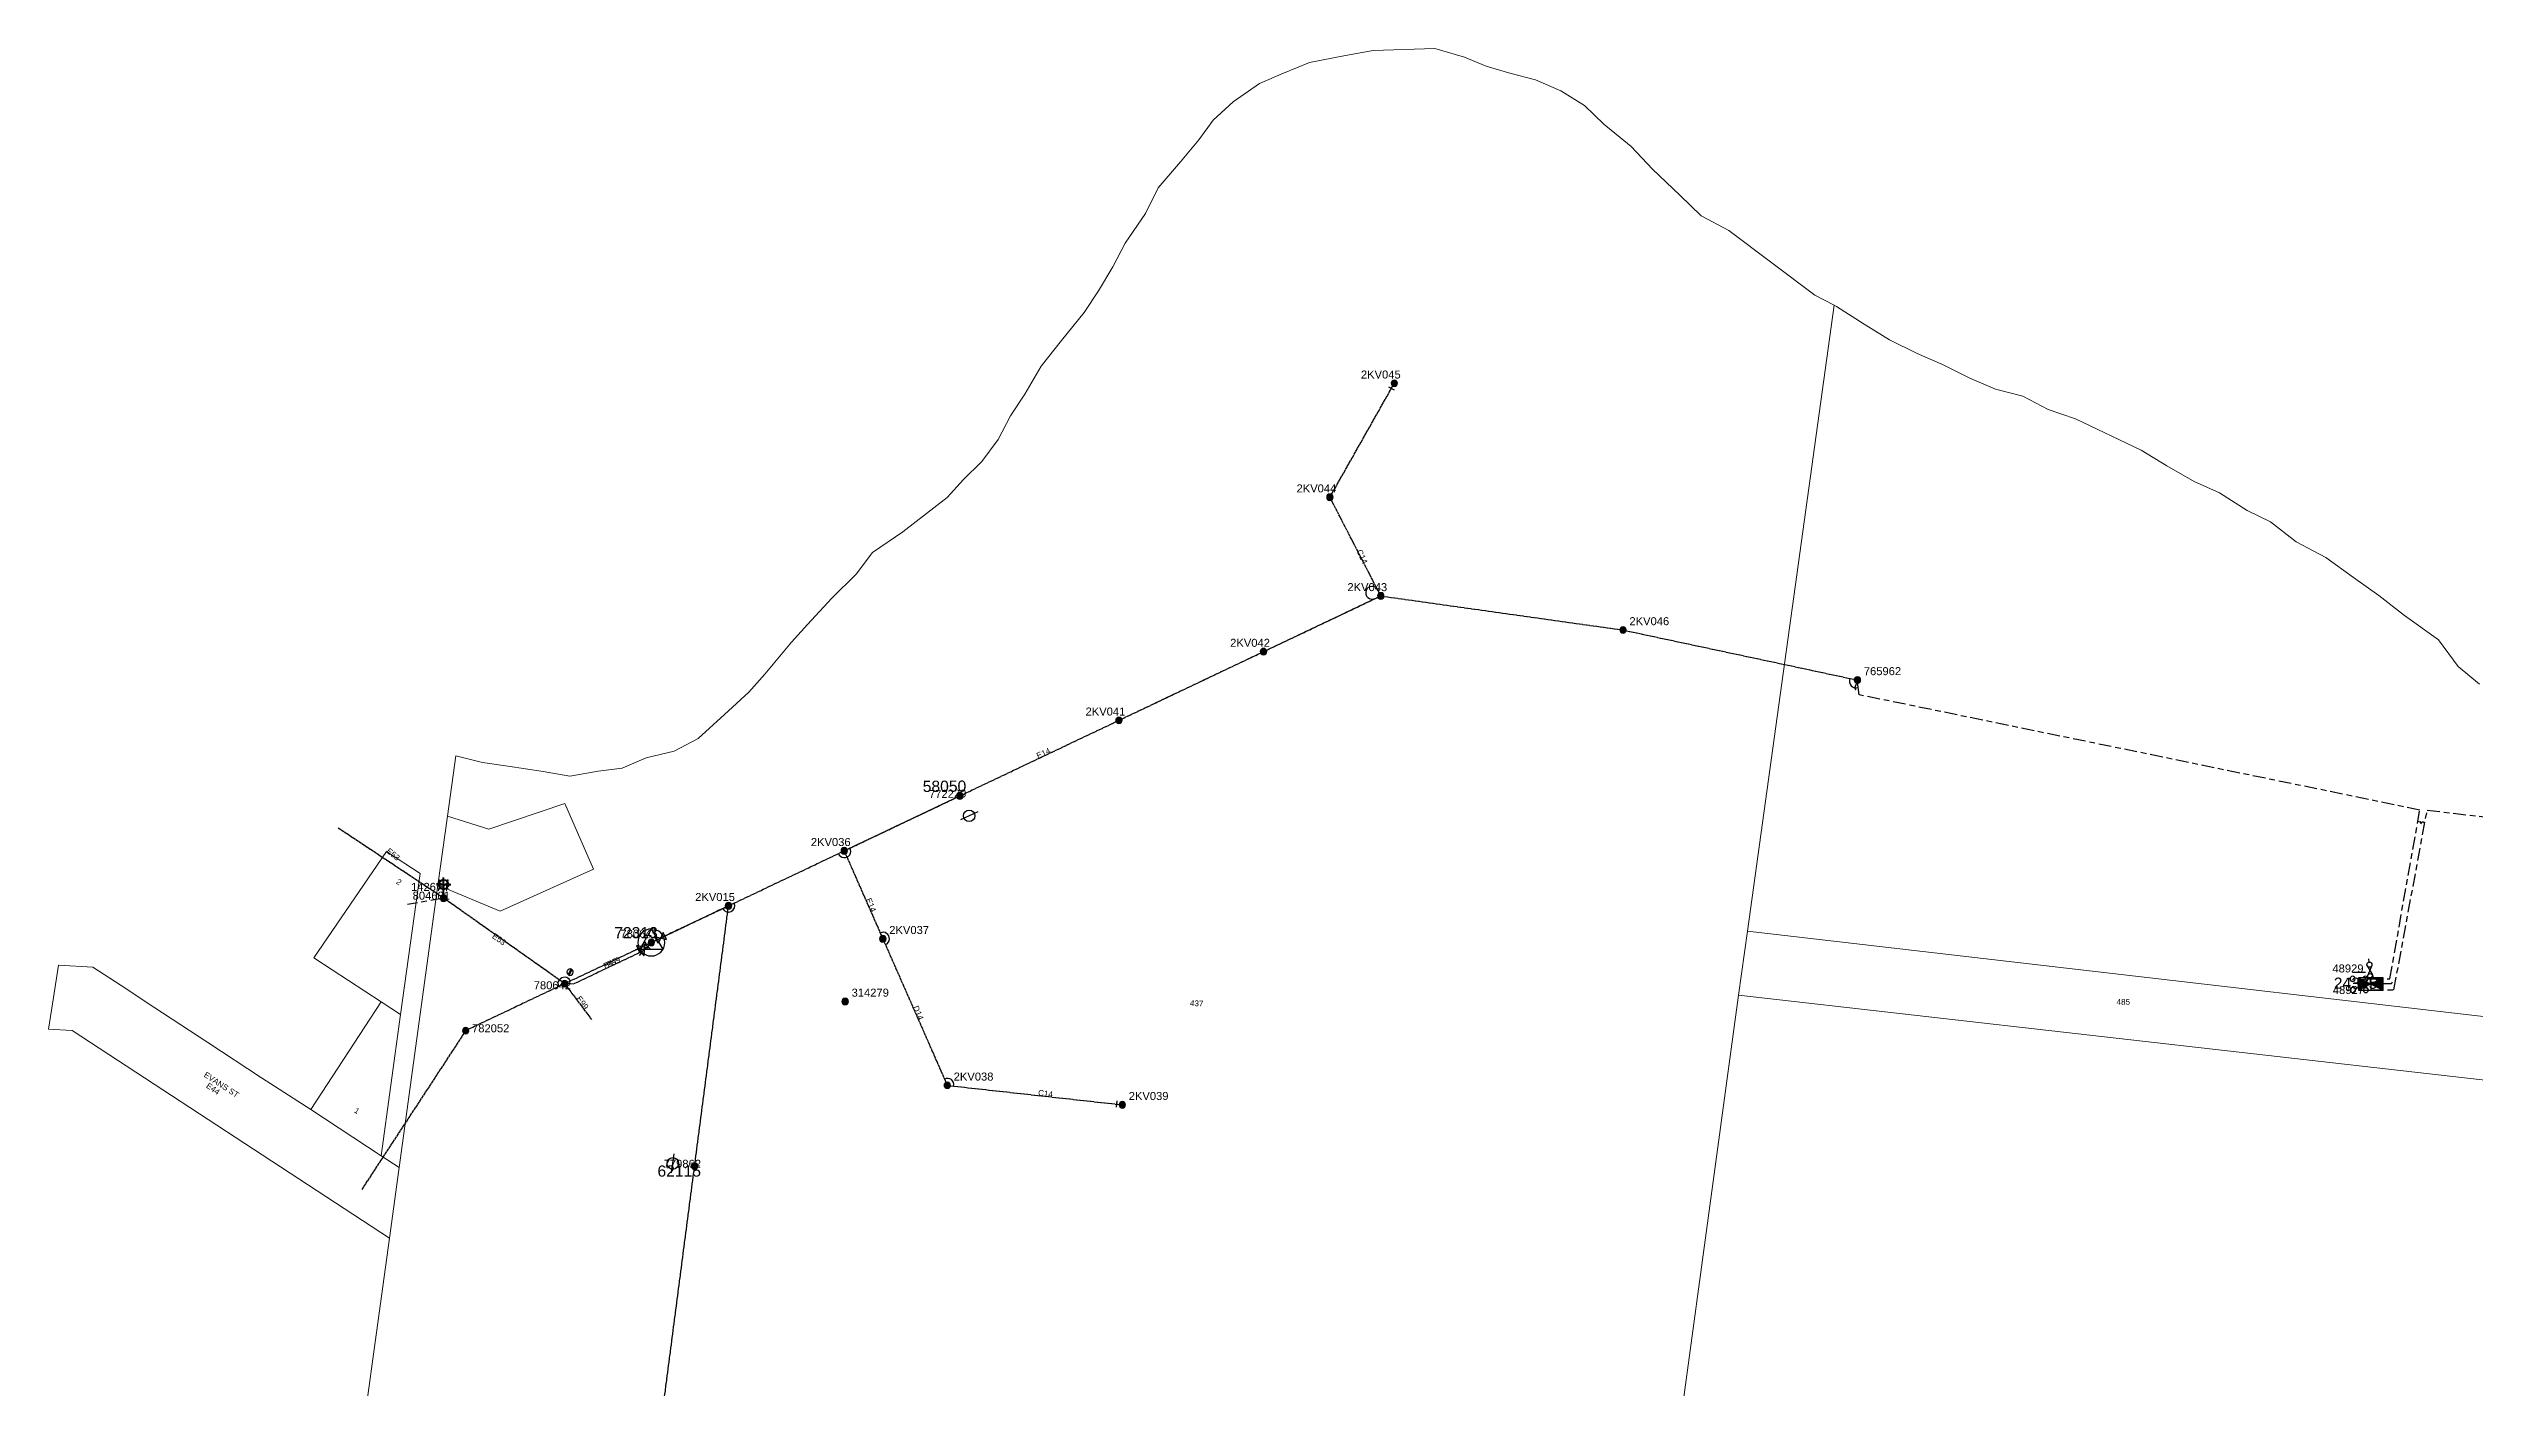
# Model space of a CAD drawing. Header units: metres. Extents: x 267914 to 271639, y 6093026 to 6094842.
# Drawn here: x 269350 to 270108, y 6094287 to 6094706 of the extents above; entities that cross this region are included whole.
import ezdxf
from ezdxf.enums import TextEntityAlignment as Align

# ---------------------------------------------------------------- set-up
doc = ezdxf.new("R2010")
doc.units = ezdxf.units.M
doc.linetypes.add('Cable Exist OH', pattern=[1, 1, 0])
doc.linetypes.add('Cable Exist UG', pattern=[8.2, 4, -1.2, 1.8, -1.2])
doc.layers.get('0').update_dxf_attribs({"color": 6})
doc.layers.add('Cadastre Land Parcels_SP_EXT', color=9, linetype='Continuous', lineweight=5)
doc.layers.add('Cadastre Roads_SP_EXT', color=9, linetype='Continuous', lineweight=5)
for name, color, linetype in [('Equip_HV_EXT', 7, 'Continuous'), ('Equip_LV_EXT', 7, 'Continuous'), ('Equip_SP_HV_EXT', 7, 'Continuous'), ('Equip_SP_LV_EXT', 7, 'Continuous'), ('Equip_SP_SL_EXT', 7, 'Continuous'), ('Mains_HV_EXT', 7, 'Continuous'), ('Mains_LV_EXT', 7, 'Continuous'), ('Sub_SP_EXT', 7, 'Continuous'), ('Sub_SP_TR_HV_LV_EXT', 7, 'Continuous'), ('SupportsOH_SP_TR_HV_LV_SL_EXT', 7, 'Continuous'), ('Trench_SP_EXT', 7, 'Continuous')]:
    doc.layers.add(name, color=color, linetype=linetype)
doc.layers.get('0').freeze()
doc.styles.add('HVSW_LABEL', font='arial.ttf')
doc.styles.add('iecARIAL', font='arial.ttf', dxfattribs={"height": 2})
doc.styles.add('POLE_LABEL', font='arial.ttf')
doc.styles.get("Standard").update_dxf_attribs({"font": 'arial.ttf'})
doc.styles.add('SWITCH_LABEL', font='arial.ttf', dxfattribs={"height": 2.5})

# ---------------------------------------------------------------- blocks, each defined once
blk = doc.blocks.new('SUB_POLE_EXT')
blk.add_wipeout([(0, 4.22), (0.42, 4.2), (0.83, 4.14), (1.21, 4.05), (1.62, 3.9), (1.99, 3.72), (2.35, 3.51), (2.68, 3.26), (2.99, 2.99), (3.28, 2.66), (3.52, 2.34), (3.76, 1.92), (3.9, 1.62), (4.04, 1.23), (4.18, 0.63), (4.22, 0), (4.18, -0.61), (4.06, -1.15), (3.9, -1.62), (3.58, -2.24), (3.22, -2.73), (2.97, -3.01), (2.68, -3.26), (2.36, -3.5), (2, -3.72), (1.64, -3.89), (1.25, -4.03), (0.82, -4.14), (0.42, -4.2), (0, -4.22), (-0.41, -4.2), (-0.8, -4.15), (-1.21, -4.05), (-1.62, -3.9), (-1.99, -3.73), (-2.35, -3.51), (-2.68, -3.26), (-2.96, -3.02), (-3.23, -2.72), (-3.51, -2.35), (-3.71, -2.01), (-3.91, -1.6), (-4.05, -1.21), (-4.16, -0.76), (-4.22, -0.14), (-4.21, 0.39), (-4.14, 0.83), (-4.03, 1.27), (-3.9, 1.63), (-3.71, 2.02), (-3.5, 2.37), (-3.28, 2.67), (-2.99, 2.99), (-2.68, 3.27), (-2.33, 3.52), (-1.98, 3.73), (-1.63, 3.9), (-1.2, 4.05), (-0.78, 4.15), (-0.4, 4.21)])
blk.add_line((2.16, 0.48), (2.16, 0.48, 0))
blk.add_lwpolyline([(-4.22, 0, 1), (4.22, 0, 1)], format="xyb", close=True)
blk.add_lwpolyline([(2.14, 0.52), (0, 4.22), (-3.66, -2.11), (3.66, -2.11)], close=True)
for tag, height, flags, p in [('STREET_CODE', 0.2, 9, (1.5, 0)), ('ASSET_NUM', 3.5, 8, (2, 2)), ('CONSTRUCTED_VOLTAGE', 0.2, 9, (1.5, -0.2)), ('OPERATING_VOLTAGE', 0.2, 9, (1.5, -0.6)), ('OPERATED_BY', 0.2, 9, (1.5, -0.8)), ('ORIENTATION', 0.2, 9, (1.5, -1.2)), ('OWNED_BY', 0.2, 9, (1.5, -1.4)), ('SECONDARY_VOLTAGE', 0.2, 9, (1.5, -1.6)), ('STATE', 0.2, 9, (1.5, -1.8)), ('SUBSTATION_TYPE', 0.2, 9, (1.5, -2)), ('STREETNAME', 0.2, 9, (1.5, -2.8)), ('SUBURB', 0.2, 9, (1.5, -3)), ('Z', 0.2, 1, (1.5, -3.4)), ('NO_PHASES', 0.2, 9, (1.5, -0.4)), ('MAINTAINED_BY', 0.2, 9, (1.5, -1)), ('USAGE', 0.2, 9, (1.5, -2.2)), ('LEGEND', 0.2, 9, (1.5, -2.4)), ('LOCATION', 0.2, 9, (1.5, -2.6)), ('NOTES', 0.2, 9, (1.5, -3.2))]:
    blk.add_attdef(tag, text='', height=height, dxfattribs=dict(flags=flags)).set_placement(p, align=Align.MIDDLE_LEFT)
blk = doc.blocks.new('SUB_PADMOUNT_EXT')
for points in [[(0, 0), (-3.84, 1.92), (-3.84, -1.92)], [(0, 0), (3.84, 1.92), (3.84, -1.92)]]:
    blk.add_hatch(color=256).paths.add_polyline_path(points)
for p, q in [((3.84, 1.92), (-3.84, -1.92)), ((-3.84, 1.92), (3.84, -1.92))]:
    blk.add_line(p, q)
blk.add_lwpolyline([(-3.84, -1.92), (3.84, -1.92), (3.84, 1.92), (-3.84, 1.92)], close=True)
for tag, height, flags, p in [('STREET_CODE', 0.2, 9, (1.5, 0)), ('ASSET_NUM', 3.5, 8, (2, 2)), ('CONSTRUCTED_VOLTAGE', 0.2, 9, (1.5, -0.2)), ('OPERATING_VOLTAGE', 0.2, 9, (1.5, -0.6)), ('ORIENTATION', 0.2, 9, (1.5, -0.8)), ('OWNED_BY', 0.2, 9, (1.5, -1)), ('OPERATED_BY', 0.2, 9, (1.5, -1.2)), ('SECONDARY_VOLTAGE', 0.2, 9, (1.5, -1.6)), ('STATE', 0.2, 9, (1.5, -1.8)), ('SUBSTATION_TYPE', 0.2, 9, (1.5, -2.2)), ('STREETNAME', 0.2, 9, (1.5, -3)), ('SUBURB', 0.2, 9, (1.5, -3.2)), ('Z', 0.2, 1, (1.5, -3.6)), ('NO_PHASES', 0.2, 9, (1.5, -0.4)), ('MAINTAINED_BY', 0.2, 9, (1.5, -1.4)), ('PARENT', 0.2, 9, (1.5, -2)), ('USAGE', 0.2, 9, (1.5, -2.4)), ('LEGEND', 0.2, 9, (1.5, -2.6)), ('LOCATION', 0.2, 9, (1.5, -2.8)), ('NOTES', 0.2, 9, (1.5, -3.4))]:
    blk.add_attdef(tag, text='', height=height, dxfattribs=dict(flags=flags)).set_placement(p, align=Align.MIDDLE_LEFT)
blk = doc.blocks.new('LV_OH_LINKS_DISTFUSE_EXT')
for p, q in [((0, 0), (0.96, 0)), ((3.84, 0), (4.8, 0))]:
    blk.add_line(p, q)
blk.add_lwpolyline([(3.84, -1.2), (3.84, 1.2), (0.96, -1.2), (0.96, 1.2)], close=True)
at = {"flags": 9}
for tag, p in [('ACTUAL_STATUS', (0, 0)), ('CONSTRUCTED_VOLTAGE', (0, -0.2)), ('OPERATING_VOLTAGE', (0, -0.6)), ('ORIENTATION', (0, -0.8)), ('OWNED_BY', (0, -1)), ('STATE', (0, -1.2)), ('SWITCH_TYPE', (0, -1.4)), ('NO_PHASES', (0, -0.4)), ('USAGE', (0, -1.6)), ('NOTES', (0, -1.8))]:
    blk.add_attdef(tag, text='', height=0.2, dxfattribs=at).set_placement(p, align=Align.MIDDLE_LEFT)
at = {"flags": 1}
blk.add_attdef('Z', (0, 0), '', height=0.2, dxfattribs=at)
blk = doc.blocks.new('LV_OH_LINKS_CLOSED_EXT')
for p, q in [((-0.17, 4.97), (-0.17, 3)), ((0.17, 4.97), (0.17, 3))]:
    blk.add_line(p, q)
blk.add_lwpolyline([(0, 2.99, 1), (0, 4.98, 1)], format="xyb", close=True)
at = {"flags": 9}
for tag, p in [('ACTUAL_STATUS', (0, 0)), ('CONSTRUCTED_VOLTAGE', (0, -0.2)), ('OPERATING_VOLTAGE', (0, -0.6)), ('ORIENTATION', (0, -0.8)), ('OWNED_BY', (0, -1)), ('STATE', (0, -1.2)), ('SWITCH_TYPE', (0, -1.4)), ('NO_PHASES', (0, -0.4)), ('USAGE', (0, -1.6)), ('NOTES', (0, -1.8))]:
    blk.add_attdef(tag, text='', height=0.2, dxfattribs=at).set_placement(p, align=Align.MIDDLE_LEFT)
at = {"flags": 1}
blk.add_attdef('Z', (0, 0), '', height=0.2, dxfattribs=at)
blk = doc.blocks.new('SL_LANTERN_EXT')
at = {"lineweight": 40}
for p, q in [((-2.25, 4.22), (2.25, 4.22)), ((-1.46, 5.68), (-1.06, 5.28)), ((-1.46, 2.76), (-1.06, 3.16)), ((0, 1.97), (0, 6.47)), ((0, 0), (0, 2.72)), ((1.46, 5.68), (1.06, 5.28)), ((1.46, 2.76), (1.06, 3.16))]:
    blk.add_line(p, q, dxfattribs=at)
blk.add_circle((0, 4.22), 1.5, dxfattribs=at)
at = {"style": 'iecARIAL', "flags": 8}
blk.add_attdef('ASSET_NUM', (1.5, 1.5), '', height=2.5, dxfattribs=at)
for tag, p, height, flags in [('OPERATING_VOLTAGE', (0.98, -1.65), 0.2, 9), ('ORIENTATION', (0.98, -1.85), 0.2, 9), ('OWNED_BY', (0.98, -2.05), 0.2, 9), ('STATE', (0.98, -2.25), 0.2, 9), ('CONSTRUCTED_VOLTAGE', (0.98, -0.65), 0.2, 9), ('CONTROL_TYPE', (0.98, -0.85), 0.2, 9), ('LANTERN_PURPOSE', (0.98, -1.05), 0.2, 9), ('LANTERN_TYPE', (0.98, -1.25), 0.2, 9), ('NO_PHASES', (0.98, -1.45), 0.2, 9), ('USAGE', (0.98, -2.45), 0.2, 9), ('CEXIST', (0.98, -2.65), 0.2, 9), ('CNEW', (0.98, -2.85), 0.2, 9), ('CNUMBER', (0.98, -3.05), 0.2, 9), ('CREMOVE', (0.98, -3.25), 0.2, 9), ('CREPLACE', (0.98, -3.45), 0.2, 9), ('LKINGHEIGHT', (0.98, -3.65), 0.2, 9), ('LBRACKET', (0.98, -3.85), 0.2, 9), ('LBRACKETVOCAB', (0.98, -4.05), 0.2, 9), ('LCATEGORY', (0.98, -4.25), 0.2, 9), ('LCHARGE1', (0.98, -4.45), 0.2, 9), ('LCHARGE1PERCENT', (0.98, -4.65), 0.2, 9), ('LCHARGE2', (0.98, -4.85), 0.2, 9), ('LCHARGE2PERCENT', (0.98, -5.05), 0.2, 9), ('LCHARGE3', (0.98, -5.25), 0.2, 9), ('LCHARGE3PERCENT', (0.98, -5.45), 0.2, 9), ('LEXIST', (0.98, -5.65), 0.2, 9), ('LLAMP', (0.98, -5.85), 0.2, 9), ('LLAMPVOCAB', (0.98, -6.05), 0.2, 9), ('LMAST', (0.98, -6.25), 0.2, 9), ('LMASTVOCAB', (0.98, -6.45), 0.2, 9), ('LNEW', (0.98, -6.65), 0.2, 9), ('LANTNUMBER', (0.98, -6.85), 0.2, 9), ('LOUTREACH', (0.98, -7.25), 0.2, 9), ('LOUTREACHVOCAB', (0.98, -7.45), 0.2, 9), ('LRATECODE', (0.98, -7.65), 0.2, 9), ('LNUMBER', (2.18, -3.25), 2.5, 8), ('STREETNAME', (0.98, -9.25), 0.2, 9), ('SUBURB', (0.98, -9.45), 0.2, 1), ('LREMOVE', (0.98, -7.85), 0.2, 9), ('LREPLACE', (0.98, -8.05), 0.2, 9), ('LTYPE', (0.98, -8.25), 0.2, 9), ('LTYPEVOCAB', (0.98, -8.45), 0.2, 9), ('LEGEND', (0.98, -8.65), 0.2, 9), ('LOCATION', (0.98, -8.85), 0.2, 9), ('NOTES', (0.98, -9.05), 0.2, 9)]:
    blk.add_attdef(tag, p, '', height=height, dxfattribs=dict(flags=flags))
blk = doc.blocks.new('POLE_EXT')
blk.add_hatch(color=256).paths.add_polyline_path([(-1, 0, 1), (1, 0, 1)])
blk.add_lwpolyline([(-1, 0, 1), (1, 0, 1)], format="xyb", close=True)
for tag, height, flags, p in [('pNumber', 2.5, 8, (-17.84, 2.07)), ('OWNED_BY', 0.2, 9, (1.35, -0.4)), ('SPECIAL_USE', 0.2, 9, (1.35, -0.8)), ('STATE', 0.2, 9, (1.35, -1)), ('cLV', 0.2, 9, (1.35, -1.4)), ('hDepth', 0.2, 9, (1.35, -1.6)), ('hDia', 0.2, 9, (1.35, -1.8)), ('cHV', 0.2, 9, (1.35, -2)), ('cLinedev', 0.2, 9, (1.35, -3.4)), ('pExisting', 0.2, 9, (1.35, -3.8)), ('pFooting', 0.2, 9, (1.35, -4.4)), ('pNew', 0.2, 9, (1.35, -4.6)), ('pRelocate', 0.2, 9, (1.35, -5)), ('pRemove', 0.2, 9, (1.35, -5.2)), ('pReplace', 0.2, 9, (1.35, -5.4)), ('pStay', 0.2, 9, (1.35, -5.6)), ('pType', 0.2, 9, (1.35, -5.8)), ('cspan', 0.2, 9, (1.35, -6)), ('STREETNAME', 0.2, 9, (1.35, -6.2)), ('SUBURB', 0.2, 9, (1.35, -6.4)), ('OPERATED_BY', 0.2, 9, (1.36, -7.01)), ('PARENT', 0.2, 9, (1.35, -0.6)), ('USAGE', 0.2, 9, (1.35, -1.2)), ('LBRACKET', 0.2, 9, (1.35, -2.2)), ('LExisting', 0.2, 9, (1.35, -2.4)), ('LANTNUMBER', 0.2, 9, (1.35, -2.6)), ('LOther', 0.2, 9, (1.35, -2.8)), ('LRemove', 0.2, 9, (1.35, -3)), ('LEGEND', 0.2, 9, (1.35, -3.2)), ('LOCATION', 0.2, 9, (1.35, -3.6)), ('PFNUMBER', 0.2, 9, (1.35, -4)), ('NEWPFNUMBER', 0.2, 9, (1.35, -4.2)), ('NOTES', 0.2, 9, (1.35, -6.6)), ('MAINTAINED_BY', 0.2, 9, (1.36, -6.81))]:
    blk.add_attdef(tag, text='', height=height, dxfattribs=dict(flags=flags)).set_placement(p, align=Align.MIDDLE_LEFT)
at = {"style": 'POLE_LABEL'}
for tag, height, flags, p in [('STRUCTURE_PLANT_NUMBER', 0.2, 9, (1.35, 0.03)), ('ASSET_NUM', 2.5, 8, (2, 2)), ('STREET_CODE', 0.2, 9, (1.35, -0.2))]:
    blk.add_attdef(tag, text='', height=height, dxfattribs=dict(at, flags=flags)).set_placement(p, align=Align.MIDDLE_LEFT)
at = {"flags": 1}
blk.add_attdef('Z', (1.35, -7.33), '', height=0.2, dxfattribs=at)
blk = doc.blocks.new('LV_UG_DFUSE_CLOSED_EXT')
for points in [[(1, 0), (0, 0)], [(5.04, 0.73), (2.16, -0.72)], [(5.05, -0.71), (2.16, 0.72)], [(6.2, 0.01), (7.2, 0.01)]]:
    blk.add_lwpolyline(points)
for centre in [(1.8, 0), (5.4, 0.01)]:
    blk.add_circle(centre, 0.8)
at = {"flags": 9}
for tag, p in [('ACTUAL_STATUS', (0, 0)), ('CONSTRUCTED_VOLTAGE', (0, -0.2)), ('OPERATING_VOLTAGE', (0, -0.6)), ('ORIENTATION', (0, -0.8)), ('STATE', (0, -1)), ('SWITCH_TYPE', (0, -1.2)), ('NO_PHASES', (0, -0.4)), ('USAGE', (0, -1.4)), ('NOTES', (0, -1.6))]:
    blk.add_attdef(tag, text='', height=0.2, dxfattribs=at).set_placement(p, align=Align.MIDDLE_LEFT)
at = {"flags": 1}
blk.add_attdef('Z', (0, 0), '', height=0.2, dxfattribs=at)
blk = doc.blocks.new('SWG_HOLEC_SU_EXT')
blk.add_line((1.8, -2), (5.8, -2))
for points in [[(1, 0), (0, 0)], [(6.6, 0), (7.6, 0)]]:
    blk.add_lwpolyline(points)
for points in [[(1.8, -0.8, 1), (1.8, 0.8, 1)], [(5.8, -0.8, 1), (5.8, 0.8, 1)]]:
    blk.add_lwpolyline(points, format="xyb", close=True)
at = {"style": 'SWITCH_LABEL', "flags": 8}
blk.add_attdef('ASSET_NUM', text='', height=2.5, rotation=179.95437, dxfattribs=at).set_placement((-2.4, 0), align=Align.MIDDLE_LEFT)
at = {"flags": 1}
blk.add_attdef('Z', (0, 0), '', height=0.2, dxfattribs=at)
at = {"flags": 9}
for tag, p in [('ACTUAL_STATUS', (0, -0.4)), ('CONSTRUCTED_VOLTAGE', (0, -0.6)), ('OPERATING_VOLTAGE', (0, -1)), ('ORIENTATION', (0, -1.2)), ('OWNED_BY', (0, -1.4)), ('STATE', (0, -1.8)), ('SWITCH_TYPE', (0, -2)), ('STREETNAME', (0, -2.6)), ('SUBURB', (0, -2.8)), ('NO_PHASES', (0, -0.8)), ('PARENT', (0, -1.6)), ('USAGE', (0, -2.2)), ('LOCATION', (0, -2.4)), ('NOTES', (0, -3))]:
    blk.add_attdef(tag, text='', height=0.2, dxfattribs=at).set_placement(p, align=Align.MIDDLE_LEFT)
at = {"style": 'SWITCH_LABEL', "flags": 9}
blk.add_attdef('STREET_CODE', text='', height=0.2, dxfattribs=at).set_placement((0, -0.2), align=Align.MIDDLE_LEFT)
blk = doc.blocks.new('HV_ABS_CLOSED_EXT')
blk.add_line((-3, 6.87), (3, 6.87))
blk.add_circle((0, 6.87), 1.8)
at = {"flags": 1}
blk.add_attdef('Z', (0, 0), '', height=0.2, dxfattribs=at)
at = {"style": 'HVSW_LABEL'}
for tag, height, flags, p in [('ASSET_NUM', 3.5, 8, (2, 2)), ('STREET_CODE', 0.2, 9, (0, -0.2))]:
    blk.add_attdef(tag, text='', height=height, dxfattribs=dict(at, flags=flags)).set_placement(p, align=Align.MIDDLE_LEFT)
at = {"flags": 9}
for tag, p in [('ACTUAL_STATUS', (0, -0.4)), ('CONSTRUCTED_VOLTAGE', (0, -0.6)), ('OPERATING_VOLTAGE', (0, -1)), ('ORIENTATION', (0, -1.2)), ('OWNED_BY', (0, -1.4)), ('STATE', (0, -1.6)), ('SWITCH_TYPE', (0, -1.8)), ('STREETNAME', (0, -2.6)), ('SUBURB', (0, -2.8)), ('NO_PHASES', (0, -0.8)), ('USAGE', (0, -2)), ('LEGEND', (0, -2.2)), ('LOCATION', (0, -2.4)), ('NOTES', (0, -3))]:
    blk.add_attdef(tag, text='', height=0.2, dxfattribs=at).set_placement(p, align=Align.MIDDLE_LEFT)
blk = doc.blocks.new('End Shackle_EXT')
blk.add_wipeout([(0, 0.25), (1.81, 0.25), (1.82, -0.25), (0, -0.25)])
blk.add_line((1.81, -1), (1.81, 1))
at = {"flags": 1}
blk.add_attdef('Z', (0, 0), '', height=0.2, dxfattribs=at)
at = {"flags": 9}
for tag, p in [('CONNECTOR_TYPE', (0, 0)), ('CONSTRUCTED_VOLTAGE', (0, -0.2)), ('OPERATING_VOLTAGE', (0, -0.6)), ('ORIENTATION', (0, -0.8)), ('OWNED_BY', (0, -1)), ('STATE', (0, -1.2)), ('NO_PHASES', (0, -0.4)), ('USAGE', (0, -1.4)), ('NOTES', (0, -1.6))]:
    blk.add_attdef(tag, text='', height=0.2, dxfattribs=at).set_placement(p, align=Align.MIDDLE_LEFT)

msp = doc.modelspace()

# ---------------------------------------------------------------- linework, layer by layer
at = {"layer": 'Cadastre Land Parcels_SP_EXT', "linetype": 'Continuous'}
msp.add_lwpolyline([(270109.43193, 6094507.06263), (270102.76626, 6094512.61945), (270096.69366, 6094520.91106), (270086.0547, 6094528.56676), (270078.06537, 6094534.82318), (270070.09035, 6094540.39247), (270061.4455, 6094546.65507), (270052.17676, 6094551.55444), (270044.18743, 6094557.80989), (270036.91217, 6094561.31626), (270028.28314, 6094566.89367), (270020.35387, 6094570.40612), (270011.73906, 6094575.29728), (270003.77976, 6094580.18322), (269983.2789, 6094590.00051), (269974.71241, 6094592.83501), (269966.76813, 6094597.03373), (269958.21505, 6094599.17994), (269950.2857, 6094602.69435), (269941.68749, 6094606.90022), (269933.75814, 6094610.4147), (269925.15913, 6094614.61854), (269917.19975, 6094619.50245), (269908.57053, 6094625.08075), (269907.88392, 6094625.47515), (269880.7492, 6094429.93491), (269880.7492, 6094429.93491), (270211.24976, 6094391.66056)], dxfattribs=at)
for points in [[(269511.26146, 6094469.85825), (269487.50873, 6094461.76133), (269474.58602, 6094465.89406), (269471.62157, 6094444.31635), (269491.07825, 6094436.15229), (269520.19665, 6094449.33894), (269511.26146, 6094469.85825)], [(269466.0182, 6094447.98533), (269455.56094, 6094454.83305), (269432.78526, 6094421.6358), (269438.57546, 6094417.84421), (269453.8979, 6094407.85105), (269459.96114, 6094403.88032), (269466.0182, 6094447.98533)], [(270211.24976, 6094391.66056), (269880.7492, 6094429.93491), (269877.9828, 6094409.99647), (270207.22197, 6094372.51403), (270211.24976, 6094391.66056)], [(269845.93537, 6094174.92412), (269865.799, 6094160.11357), (269945.07611, 6094115.9568), (269987.03975, 6094109.94399), (270008.22024, 6094106.90977), (270147.16012, 6094087.00119), (270207.22197, 6094372.51403), (269877.9828, 6094409.99647), (269845.93537, 6094174.92412)], [(269459.96114, 6094403.88032), (269453.8979, 6094407.85105), (269431.85096, 6094374.1829), (269453.89914, 6094359.7444), (269459.96114, 6094403.88032)]]:
    msp.add_lwpolyline(points, close=True, dxfattribs=at)
at = {"layer": 'Cadastre Roads_SP_EXT', "linetype": 'Continuous'}
msp.add_lwpolyline([(269372.61458, 6094412.92802), (269363.81403, 6094418.6905), (269353.03693, 6094419.27367), (269351.48513, 6094409.26819), (269349.9366, 6094399.28955), (269357.32373, 6094398.89041), (269456.47148, 6094334.01041), (269459.40756, 6094355.38137), (269459.50328, 6094356.0744), (269453.89913, 6094359.74438), (269431.85095, 6094374.18282), (269416.52699, 6094384.17293), (269399.69283, 6094395.19614), (269382.85857, 6094406.22032), (269372.61458, 6094412.92802)], close=True, dxfattribs=at)
at = {"layer": 'Mains_HV_EXT', "linetype": 'Cable Exist OH'}
for points in [[(269634.68411, 6094472.19202), (269766.18502, 6094534.64996), (269841.87389, 6094524.00669), (269915.11517, 6094508.38373)], [(269562.40103, 6094437.85998), (269634.68411, 6094472.19202)], [(269551.79621, 6094356.50684), (269562.40103, 6094437.85998)], [(269536.29596, 6094237.59897), (269551.79621, 6094356.50684)]]:
    msp.add_lwpolyline(points, dxfattribs=at)
at = {"layer": 'Mains_HV_EXT', "linetype": 'Continuous'}
for points in [[(269912.7817, 6094508.88149, 0.663408592), (269915.3761, 6094506.04981)], [(269560.59938, 6094437.00441, 0.979699162), (269564.21246, 6094438.72038)]]:
    msp.add_lwpolyline(points, format="xyb", dxfattribs=at)
at = {"layer": 'Mains_HV_EXT', "linetype": 'Cable Exist UG'}
for points in [[(270075.54018, 6094413.30477), (270075.41906, 6094415.0701), (270081.47956, 6094415.07043), (270090.81729, 6094467.77373), (269915.63009, 6094503.77859), (269915.11517, 6094508.38373)], [(270075.5426, 6094413.42856), (270075.5069, 6094411.57923), (270082.74139, 6094411.66331), (270093.13058, 6094467.73169), (270221.96594, 6094452.75779), (270226.56573, 6094448.59626)]]:
    msp.add_lwpolyline(points, dxfattribs=at)
at = {"layer": 'Mains_LV_EXT', "linetype": 'Continuous'}
for points in [[(269765.30103, 6094536.44498, 2.48987415), (269764.35301, 6094533.84299)], [(269596.71769, 6094454.15904, 1.053084935), (269600.3489, 6094455.88499)], [(269611.47701, 6094425.74703, 1.03253297), (269609.749, 6094429.35598)], [(269509.50468, 6094414.68339, 0.341489991), (269509.38201, 6094412.67903)], [(269512.99731, 6094414.39591, 0.577922318), (269509.49405, 6094414.64695)], [(269632.67704, 6094381.56207, 0.702662895), (269629.91437, 6094383.65851)]]:
    msp.add_lwpolyline(points, format="xyb", dxfattribs=at)
at = {"layer": 'Mains_LV_EXT', "linetype": 'Cable Exist OH'}
for points in [[(269598.54303, 6094455.02604), (269634.68403, 6094472.19202), (269684.38002, 6094495.79503), (269729.55704, 6094517.25301), (269766.18502, 6094534.64996)], [(269473.35912, 6094440.27169), (269440.4635, 6094462.11005)], [(269598.54303, 6094455.02604), (269610.61798, 6094427.55503)], [(269511.18896, 6094413.537), (269473.35912, 6094440.27169)], [(269610.61798, 6094427.55503), (269630.74497, 6094381.76899)], [(269511.18896, 6094413.537), (269480.26704, 6094398.84997), (269447.81102, 6094349.28503)], [(269511.18896, 6094413.537), (269519.58001, 6094402.3642)]]:
    msp.add_lwpolyline(points, dxfattribs=at)
at = {"layer": 'Trench_SP_EXT', "linetype": 'Cable Exist UG'}
for points in [[(269915.09369, 6094508.36083), (269914.30136, 6094505.99909), (269914.30136, 6094505.99909, 0.478288705), (269914.66709, 6094505.43527)], [(270090.11088, 6094464.26605), (270090.86707, 6094464.12679), (270090.86707, 6094464.12679, -0.432618898), (270091.16558, 6094463.41041)], [(270091.19406, 6094463.42958), (270091.25679, 6094463.70403), (270091.25679, 6094463.70403, -0.320912497), (270091.97823, 6094464.01771), (270091.97823, 6094464.01771), (270092.24476, 6094463.98638)], [(270079.35549, 6094413.55629), (270081.83985, 6094413.57774), (270081.83985, 6094413.57774, 0.240513356), (270082.21464, 6094413.88825), (270082.21464, 6094413.88825), (270082.27885, 6094414.07034)]]:
    msp.add_lwpolyline(points, format="xyb", dxfattribs=at)
for points in [[(269473.31232, 6094440.20328), (269462.13327, 6094438.3059)], [(270079.0737, 6094413.6045), (270075.03601, 6094416.27658)]]:
    msp.add_lwpolyline(points, dxfattribs=at)

# ---------------------------------------------------------------- block references
at = {"layer": 'Equip_HV_EXT'}
ref = msp.add_blockref('SWG_HOLEC_SU_EXT', (270075.63458, 6094415.03878), dxfattribs=dict(at, rotation=179.9999999999996))
ref.add_attrib('ASSET_NUM', '48929', dxfattribs={"layer": '0', "height": 2.5, "style": 'SWITCH_LABEL'}).set_placement((270073.23557, 6094416.28876), align=Align.BOTTOM_RIGHT)
ref = msp.add_blockref('SWG_HOLEC_SU_EXT', (270075.7653, 6094411.55177), dxfattribs=dict(at, rotation=179.9999999466389))
ref.add_attrib('ASSET_NUM', '48927', dxfattribs={"layer": '0', "height": 2.5, "style": 'SWITCH_LABEL'}).set_placement((270073.36629, 6094412.80174), align=Align.TOP_RIGHT)
at = {"layer": 'Equip_LV_EXT', "rotation": 94.30354958171664}
msp.add_blockref('LV_UG_DFUSE_CLOSED_EXT', (270075.49309, 6094414.08548), dxfattribs=at)
at = {"layer": 'Equip_SP_HV_EXT'}
ref = msp.add_blockref('HV_ABS_CLOSED_EXT', (269634.68408, 6094472.19204), dxfattribs=dict(at, rotation=205.0109873771727))
ref.add_attrib('ASSET_NUM', '58050', dxfattribs={"layer": '0', "height": 3.5, "rotation": 0.32075008, "style": 'HVSW_LABEL'}).set_placement((269636.68408, 6094472.44204), align=Align.BOTTOM_RIGHT)
ref = msp.add_blockref('HV_ABS_CLOSED_EXT', (269551.79813, 6094356.52152), dxfattribs=dict(at, rotation=82.57325060896545))
ref.add_attrib('ASSET_NUM', '62115', dxfattribs={"layer": '0', "height": 3.5, "style": 'HVSW_LABEL'}).set_placement((269553.79813, 6094356.77152), align=Align.TOP_RIGHT)
at = {"layer": 'Equip_SP_LV_EXT', "rotation": 334.4571581182926}
msp.add_blockref('LV_OH_LINKS_CLOSED_EXT', (269511.18897, 6094413.53707), dxfattribs=at)
at = {"layer": 'Equip_SP_SL_EXT'}
ref = msp.add_blockref('SL_LANTERN_EXT', (269473.35919, 6094440.27171), dxfattribs=at)
ref.add_attrib('ASSET_NUM', '142674', dxfattribs={"layer": '0', "height": 2.5, "rotation": 0.0114966, "style": 'iecARIAL'}).set_placement((269474.85919, 6094441.77171), align=Align.BOTTOM_RIGHT)
at = {"layer": 'Sub_SP_EXT'}
ref = msp.add_blockref('SUB_PADMOUNT_EXT', (270075.54253, 6094413.42866), dxfattribs=at)
ref.add_attrib('ASSET_NUM', '24345', dxfattribs={"layer": '0', "height": 3.5}).set_placement((270077.54253, 6094413.67866), align=Align.MIDDLE_RIGHT)
at = {"layer": 'Sub_SP_TR_HV_LV_EXT'}
ref = msp.add_blockref('SUB_POLE_EXT', (269538.29598, 6094426.41196), dxfattribs=at)
ref.add_attrib('ASSET_NUM', '72313', dxfattribs={"layer": '0', "height": 3.5}).set_placement((269540.29598, 6094426.66196), align=Align.BOTTOM_RIGHT)
at = {"layer": 'SupportsOH_SP_TR_HV_LV_SL_EXT'}
ref = msp.add_blockref('POLE_EXT', (269750.29301, 6094565.48204), dxfattribs=at)
ref.add_attrib('ASSET_NUM', '2KV044', dxfattribs={"layer": '0', "height": 2.5, "style": 'POLE_LABEL'}).set_placement((269752.29301, 6094566.23204), align=Align.BOTTOM_RIGHT)
ref = msp.add_blockref('POLE_EXT', (269766.185, 6094534.64999), dxfattribs=at)
ref.add_attrib('ASSET_NUM', '2KV043', dxfattribs={"layer": '0', "height": 2.5, "style": 'POLE_LABEL'}).set_placement((269768.185, 6094535.39999), align=Align.BOTTOM_RIGHT)
ref = msp.add_blockref('POLE_EXT', (269841.87385, 6094524.0067), dxfattribs=at)
ref.add_attrib('ASSET_NUM', '2KV046', dxfattribs={"layer": '0', "height": 2.5, "style": 'POLE_LABEL'}).set_placement((269843.87385, 6094524.7567), align=Align.BOTTOM_LEFT)
ref = msp.add_blockref('POLE_EXT', (269729.55701, 6094517.25296), dxfattribs=at)
ref.add_attrib('ASSET_NUM', '2KV042', dxfattribs={"layer": '0', "height": 2.5, "style": 'POLE_LABEL'}).set_placement((269731.55701, 6094518.00296), align=Align.BOTTOM_RIGHT)
ref = msp.add_blockref('POLE_EXT', (269915.11516, 6094508.38378), dxfattribs=at)
ref.add_attrib('ASSET_NUM', '765962', dxfattribs={"layer": '0', "height": 2.5, "rotation": 0.12477154, "style": 'POLE_LABEL'}).set_placement((269917.11516, 6094509.13378), align=Align.BOTTOM_LEFT)
ref = msp.add_blockref('POLE_EXT', (269684.37997, 6094495.79503), dxfattribs=at)
ref.add_attrib('ASSET_NUM', '2KV041', dxfattribs={"layer": '0', "height": 2.5, "style": 'POLE_LABEL'}).set_placement((269686.37997, 6094496.54503), align=Align.BOTTOM_RIGHT)
ref = msp.add_blockref('POLE_EXT', (269634.68409, 6094472.19202), dxfattribs=at)
ref.add_attrib('ASSET_NUM', '772220', dxfattribs={"layer": '0', "height": 2.5, "rotation": 1.00000001, "style": 'POLE_LABEL'}).set_placement((269636.68409, 6094472.94202), align=Align.MIDDLE_RIGHT)
ref = msp.add_blockref('POLE_EXT', (269598.543, 6094455.02601), dxfattribs=at)
ref.add_attrib('ASSET_NUM', '2KV036', dxfattribs={"layer": '0', "height": 2.5, "style": 'POLE_LABEL'}).set_placement((269600.543, 6094455.77601), align=Align.BOTTOM_RIGHT)
ref = msp.add_blockref('POLE_EXT', (269473.35916, 6094440.27174), dxfattribs=at)
ref.add_attrib('ASSET_NUM', '804601', dxfattribs={"layer": '0', "height": 2.5, "style": 'POLE_LABEL'}).set_placement((269475.35916, 6094441.02174), align=Align.MIDDLE_RIGHT)
ref = msp.add_blockref('POLE_EXT', (269562.40099, 6094437.86), dxfattribs=at)
ref.add_attrib('ASSET_NUM', '2KV015', dxfattribs={"layer": '0', "height": 2.5, "style": 'POLE_LABEL'}).set_placement((269564.40099, 6094438.61), align=Align.BOTTOM_RIGHT)
ref = msp.add_blockref('POLE_EXT', (269610.61796, 6094427.55497), dxfattribs=at)
ref.add_attrib('ASSET_NUM', '2KV037', dxfattribs={"layer": '0', "height": 2.5, "style": 'POLE_LABEL'}).set_placement((269612.61796, 6094428.30497), align=Align.BOTTOM_LEFT)
ref = msp.add_blockref('POLE_EXT', (269511.18898, 6094413.53698), dxfattribs=at)
ref.add_attrib('ASSET_NUM', '780642', dxfattribs={"layer": '0', "height": 2.5, "style": 'POLE_LABEL'}).set_placement((269513.18898, 6094414.28698), align=Align.TOP_RIGHT)
ref = msp.add_blockref('POLE_EXT', (269598.84504, 6094407.98599), dxfattribs=at)
ref.add_attrib('ASSET_NUM', '314279', dxfattribs={"layer": '0', "height": 2.5, "style": 'POLE_LABEL'}).set_placement((269600.84504, 6094408.73599), align=Align.BOTTOM_LEFT)
ref = msp.add_blockref('POLE_EXT', (269480.26696, 6094398.84998), dxfattribs=at)
ref.add_attrib('ASSET_NUM', '782052', dxfattribs={"layer": '0', "height": 2.5, "style": 'POLE_LABEL'}).set_placement((269482.26696, 6094399.59998), align=Align.MIDDLE_LEFT)
ref = msp.add_blockref('POLE_EXT', (269630.74504, 6094381.76902), dxfattribs=at)
ref.add_attrib('ASSET_NUM', '2KV038', dxfattribs={"layer": '0', "height": 2.5, "style": 'POLE_LABEL'}).set_placement((269632.74504, 6094382.51902), align=Align.BOTTOM_LEFT)
ref = msp.add_blockref('POLE_EXT', (269551.79817, 6094356.52151), dxfattribs=at)
ref.add_attrib('ASSET_NUM', '779862', dxfattribs={"layer": '0', "height": 2.5, "style": 'POLE_LABEL'}).set_placement((269553.79817, 6094357.27151), align=Align.MIDDLE_RIGHT)

# ---------------------------------------------------------------- texts
at = {"layer": 'Cadastre Land Parcels_SP_EXT'}
for s, rotation, p in [('2', 326.781586, (269458.35149, 6094444.92456)), ('437', 357.66797632, (269706.54961, 6094406.58002)), ('1', 326.800354, (269445.22708, 6094373.47987))]:
    msp.add_text(s, height=1.8, rotation=rotation, dxfattribs=at).set_placement(p)
msp.add_text('485', height=1.8, dxfattribs=at).set_placement((269996.09827, 6094406.95371))
at = {"layer": 'Cadastre Roads_SP_EXT'}
msp.add_text('EVANS ST', height=1.8, rotation=326.800598, dxfattribs=at).set_placement((269398.27773, 6094384.62488))
at = {"layer": 'Mains_LV_EXT'}
for s, rotation, p in [('C14', 295.02405774, (269758.59501, 6094548.61399)), ('E14', 24.26026081, (269659.09996, 6094483.78896)), ('E53', 320.76852676, (269455.32244, 6094454.66554)), ('E14', 292.54676103, (269605.22403, 6094439.82497)), ('E53', 325.22216849, (269488.34914, 6094427.95828)), ('E99', 306.9072384, (269514.72513, 6094408.82858)), ('D14', 292.54676103, (269619.99903, 6094406.21596)), ('E44', 325.63007169, (269398.991, 6094381.23299)), ('C14', 352.51149709, (269659.02997, 6094378.63103))]:
    msp.add_text(s, height=1.8, rotation=rotation, dxfattribs=at).set_placement(p)

# ---------------------------------------------------------------- next in the draw order: linework, layer by layer
at = {"layer": 'Cadastre Land Parcels_SP_EXT', "linetype": 'Continuous'}
msp.add_lwpolyline([(269845.93537, 6094174.92412), (269877.9828, 6094409.99647), (269880.7492, 6094429.93491), (269907.88392, 6094625.47515), (269907.88392, 6094625.47515), (269901.76848, 6094628.55619), (269874.90503, 6094648.82756), (269866.3176, 6094653.37695), (269859.63011, 6094659.8088), (269851.11882, 6094667.99317), (269844.44291, 6094675.02931), (269835.90618, 6094682.00299), (269829.82695, 6094687.84823), (269822.4805, 6094692.4402), (269814.48887, 6094695.80072), (269806.47269, 6094697.94756), (269799.07536, 6094700.11719), (269792.31332, 6094702.91203), (269783.06746, 6094705.62349), (269763.83162, 6094704.96541), (269755.11867, 6094703.45642), (269743.91208, 6094701.25782), (269735.78292, 6094697.95065), (269728.27332, 6094694.6683), (269720.09416, 6094688.93975), (269713.77582, 6094683.2756), (269709.30592, 6094677.06856), (269703.58356, 6094670.21262), (269696.59468, 6094662.10333), (269692.70858, 6094654.10013), (269686.31489, 6094644.80003), (269682.44186, 6094637.40315), (269677.94749, 6094629.98444), (269673.46541, 6094623.17108), (269666.46434, 6094614.45645), (269660.09609, 6094606.36801), (269654.95663, 6094597.7168), (269650.47384, 6094590.90335), (269646.60081, 6094583.50647), (269641.49827, 6094576.67226), (269635.80055, 6094571.02896), (269630.72337, 6094565.40641), (269616.85895, 6094554.63972), (269607.42573, 6094548.26308), (269602.32329, 6094541.42878), (269594.72633, 6094533.90399), (269587.11718, 6094525.77377), (269582.04, 6094520.1522), (269573.77277, 6094510.18218), (269568.69479, 6094504.55954), (269561.11109, 6094497.64107), (269552.89368, 6094490.09534), (269545.37216, 6094486.20438), (269536.64719, 6094484.09085), (269529.13874, 6094480.80629), (269521.67932, 6094479.94601), (269512.80065, 6094478.35285), (269504.52026, 6094479.82403), (269493.40899, 6094481.4467), (269485.57, 6094482.56985), (269477.16568, 6094484.67667), (269474.58602, 6094465.89406), (269487.50873, 6094461.76133), (269511.26146, 6094469.85825), (269520.19665, 6094449.33894), (269491.07825, 6094436.15229), (269471.62157, 6094444.31635), (269459.50331, 6094356.07444), (269459.40756, 6094355.38139), (269456.47147, 6094334.01037), (269444.74558, 6094248.6323)], dxfattribs=at)
at = {"layer": 'Mains_HV_EXT', "linetype": 'Cable Exist OH'}
msp.add_lwpolyline([(269562.40103, 6094437.85998), (269538.29602, 6094426.41198)], dxfattribs=at)
at = {"layer": 'Mains_LV_EXT', "linetype": 'Cable Exist OH'}
for points in [[(269538.29602, 6094426.41198), (269562.40103, 6094437.85998), (269598.54303, 6094455.02604)], [(269511.18896, 6094413.537), (269538.29602, 6094426.41198)], [(269538.29602, 6094426.41198), (269535.83275, 6094423.80541), (269513.98381, 6094413.40537), (269511.18896, 6094413.537)]]:
    msp.add_lwpolyline(points, dxfattribs=at)

# ---------------------------------------------------------------- next in the draw order: block references
at = {"layer": 'Equip_LV_EXT'}
for p, rotation in [((269537.58258, 6094426.07316), 205.4062952249174), ((269537.76101, 6094425.84589), 226.6441478228286), ((269539.00428, 6094426.74841), 25.44851688163077)]:
    msp.add_blockref('LV_OH_LINKS_DISTFUSE_EXT', p, dxfattribs=dict(at, rotation=rotation))
at = {"layer": 'SupportsOH_SP_TR_HV_LV_SL_EXT'}
ref = msp.add_blockref('POLE_EXT', (269538.29597, 6094426.41199), dxfattribs=at)
ref.add_attrib('ASSET_NUM', '780641', dxfattribs={"layer": '0', "height": 2.5, "style": 'POLE_LABEL'}).set_placement((269540.29597, 6094427.16199), align=Align.BOTTOM_RIGHT)

# ---------------------------------------------------------------- next in the draw order: texts
at = {"layer": 'Mains_LV_EXT'}
for s, rotation, p in [('E47', 25.40629521, (269523.83627, 6094418.09511)), ('E99', 24.26026099, (269524.78279, 6094418.54562))]:
    msp.add_text(s, height=1.8, rotation=rotation, dxfattribs=at).set_placement(p)

# ---------------------------------------------------------------- next in the draw order: block references
for p, rotation in [((269770.41298, 6094601.05003), 239.301438443195), ((269685.43397, 6094375.702), 172.5839369887397)]:
    msp.add_blockref('End Shackle_EXT', p, dxfattribs=dict(at, rotation=rotation))

# ---------------------------------------------------------------- next in the draw order: linework, layer by layer
at = {"layer": 'Mains_LV_EXT', "linetype": 'Cable Exist OH'}
for points in [[(269766.18502, 6094534.64996), (269750.29297, 6094565.48196), (269770.41304, 6094601.04998)], [(269630.74497, 6094381.76899), (269685.43398, 6094375.70199)]]:
    msp.add_lwpolyline(points, dxfattribs=at)

# ---------------------------------------------------------------- next in the draw order: block references
at = {"layer": 'SupportsOH_SP_TR_HV_LV_SL_EXT'}
ref = msp.add_blockref('POLE_EXT', (269770.41299, 6094601.05001), dxfattribs=at)
ref.add_attrib('ASSET_NUM', '2KV045', dxfattribs={"layer": '0', "height": 2.5, "style": 'POLE_LABEL'}).set_placement((269772.41299, 6094601.80001), align=Align.BOTTOM_RIGHT)
ref = msp.add_blockref('POLE_EXT', (269685.43399, 6094375.70199), dxfattribs=at)
ref.add_attrib('ASSET_NUM', '2KV039', dxfattribs={"layer": '0', "height": 2.5, "style": 'POLE_LABEL'}).set_placement((269687.43399, 6094376.45199), align=Align.BOTTOM_LEFT)

doc.saveas('drawing.dxf')
